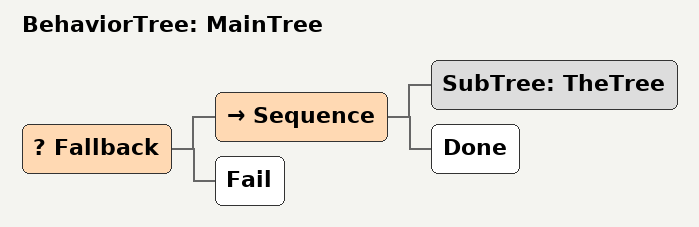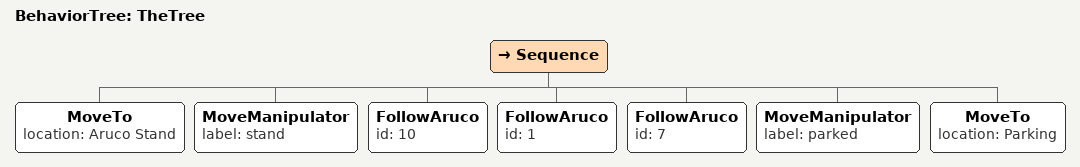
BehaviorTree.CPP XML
<root BTCPP_format="4" main_tree_to_execute="MainTree">
    <BehaviorTree ID="MainTree">
        <Fallback>
            <Sequence>
                <SubTree ID="TheTree" />
                <Done/>
            </Sequence>
            <Fail />
        </Fallback>
    </BehaviorTree>

    <BehaviorTree ID="TheTree">
            <Sequence>
                <MoveTo location="Aruco Stand"/>
                <MoveManipulator label="stand"/>
                <FollowAruco id="10"/>
                <FollowAruco id="1"/>
                <FollowAruco id="7"/>
                <MoveManipulator label="parked"/>
                <MoveTo location="Parking"/>
            </Sequence>
     </BehaviorTree>
</root>
